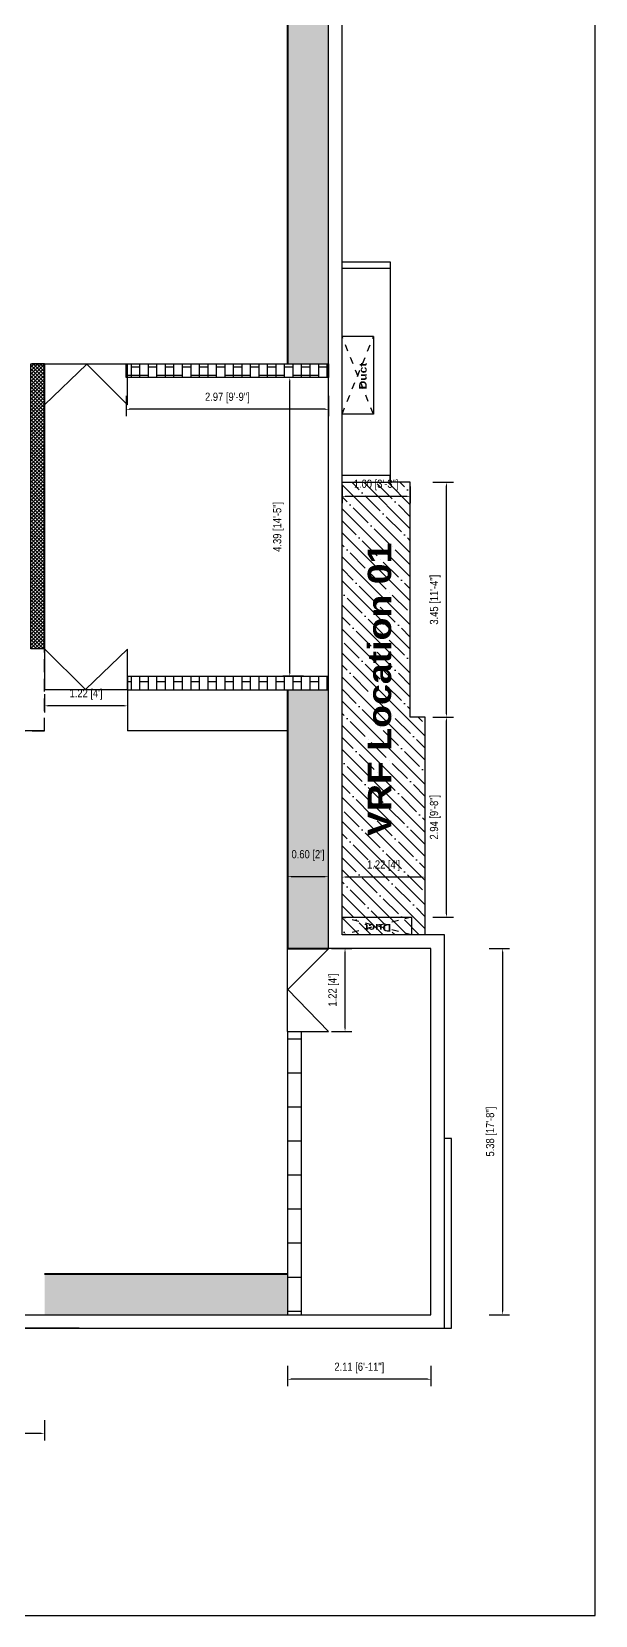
# Model space of a CAD drawing. Extents: x 3087.9 to 3165.6, y -1510.5 to -1469.
# Drawn here: x 3104.45 to 3112.73, y -1510.45 to -1487.19 of the extents above; entities that cross this region are included whole.
import ezdxf

# ---------------------------------------------------------------- set-up
doc = ezdxf.new("R2010")
doc.units = 0
doc.header["$LTSCALE"] = 0.25
doc.header["$MEASUREMENT"] = 0
doc.linetypes.add('HIDDEN', pattern=[0.375, 0.25, -0.125])
doc.layers.get('DEFPOINTS').update_dxf_attribs({"linetype": 'CONTINUOUS'})
for name, color, linetype in [('Column', 6, 'CONTINUOUS'), ('furniture', 32, 'CONTINUOUS'), ('hat-roof', 251, 'CONTINUOUS'), ('Joinery', 132, 'CONTINUOUS'), ('Joynery Text', 3, 'CONTINUOUS'), ('TITLE', 157, 'CONTINUOUS'), ('TOILET DUCT', 40, 'CONTINUOUS'), ('Wall', 1, 'CONTINUOUS')]:
    doc.layers.add(name, color=color, linetype=linetype)
doc.layers.add('Misc-2', color=175, linetype='CONTINUOUS', lineweight=9)
doc.layers.add('Text-Room', color=7, linetype='CONTINUOUS', lineweight=25)
doc.styles.add('AR BLK', font='ariblk.ttf')
doc.styles.add('ar narrow', font='')
doc.styles.get('ar narrow').set_extended_font_data('Arial Narrow')
doc.dimstyles.new('DIM-BREAKUPS', dxfattribs={"dimtxt": 0.12, "dimasz": 0.05, "dimexe": 0.1, "dimexo": 0.0625, "dimgap": 0.09, "dimtad": 1, "dimzin": 0, "dimdsep": 46, "dimtxsty": 'ar narrow', "dimcen": 0.09, "dimclrd": 8, "dimclre": 8, "dimclrt": 7, "dimaunit": 1, "dimadec": 3, "dimazin": 0, "dimtfac": 1, "dimtofl": 0, "dimtmove": 2, "dimatfit": 3, "dimfxl": 1, "dimtolj": 1, "dimtzin": 0, "dimarcsym": 0})
pattern_1 = [(90, (1620.66196, -4439.23957), (-0.125, 8e-18), []), (180, (1620.66196, -4439.23957), (-3e-17, -0.25), [0.125, -0.125]), (180, (1620.66196, -4439.11457), (-3e-17, -0.25), [-0.125, 0.125])]
pattern_2 = [(90, (1620.66196, -4439.23957), (-0.25, 2e-17), []), (180, (1620.66196, -4439.23957), (-6e-17, -0.5), [0.25, -0.25]), (180, (1620.66196, -4438.98957), (-6e-17, -0.5), [-0.25, 0.25])]

# ---------------------------------------------------------------- blocks, each defined once
blk = doc.blocks.new('*D145')
at = {"layer": 'DEFPOINTS', "color": 0, "linetype": 'ByBlock', "transparency": 16777216}
for p in [(3108.806, -1499.602), (3108.206, -1500.658), (3108.806, -1500.658)]:
    blk.add_point(p, dxfattribs=at)
at = {"layer": 'Wall', "color": 8, "linetype": 'Continuous', "lineweight": -2, "transparency": 16777216}
for p, q in [((3108.206, -1499.802), (3108.206, -1499.502)), ((3108.806, -1499.802), (3108.806, -1499.502)), ((3108.256, -1499.602), (3108.756, -1499.602))]:
    blk.add_line(p, q, dxfattribs=at)
at = {"layer": 'Wall', "color": 8, "linetype": 'ByBlock', "transparency": 16777216}
for points in [[(3108.256, -1499.594), (3108.256, -1499.61), (3108.206, -1499.602)], [(3108.756, -1499.594), (3108.756, -1499.61), (3108.806, -1499.602)]]:
    blk.add_solid(points, dxfattribs=at)
at = {"layer": 'Wall', "color": 7, "linetype": 'ByBlock', "transparency": 16777216, "insert": (3108.506, -1499.29), "char_height": 0.12, "attachment_point": 5, "style": 'ar narrow'}
blk.add_mtext("\\A1;0.60 [2']", dxfattribs=at)
blk = doc.blocks.new('*D149')
at = {"layer": 'DEFPOINTS', "color": 0, "linetype": 'ByBlock', "transparency": 16777216}
for p in [(3108.238, -1492.268), (3108.806, -1492.268), (3108.806, -1496.658)]:
    blk.add_point(p, dxfattribs=at)
at = {"layer": 'Wall', "color": 8, "linetype": 'Continuous', "lineweight": -2, "transparency": 16777216}
for p, q in [((3108.438, -1492.268), (3108.138, -1492.268)), ((3108.238, -1496.608), (3108.238, -1492.318)), ((3108.438, -1496.658), (3108.138, -1496.658))]:
    blk.add_line(p, q, dxfattribs=at)
at = {"layer": 'Wall', "color": 8, "linetype": 'ByBlock', "transparency": 16777216}
for points in [[(3108.229, -1492.318), (3108.246, -1492.318), (3108.238, -1492.268)], [(3108.229, -1496.608), (3108.246, -1496.608), (3108.238, -1496.658)]]:
    blk.add_solid(points, dxfattribs=at)
at = {"layer": 'Wall', "color": 7, "linetype": 'ByBlock', "transparency": 16777216, "insert": (3108.071, -1494.463), "char_height": 0.12, "attachment_point": 5, "rotation": 90, "style": 'ar narrow'}
blk.add_mtext('\\A1;4.39 [14\'-5"]', dxfattribs=at)
blk = doc.blocks.new('*D150')
at = {"layer": 'DEFPOINTS', "color": 0, "linetype": 'ByBlock', "transparency": 16777216}
for p in [(3105.836, -1492.268), (3108.806, -1492.268), (3105.836, -1492.736)]:
    blk.add_point(p, dxfattribs=at)
at = {"layer": 'Wall', "color": 8, "linetype": 'Continuous', "lineweight": -2, "transparency": 16777216}
for p, q in [((3105.836, -1492.536), (3105.836, -1492.836)), ((3108.806, -1492.536), (3108.806, -1492.836)), ((3108.756, -1492.736), (3105.886, -1492.736))]:
    blk.add_line(p, q, dxfattribs=at)
at = {"layer": 'Wall', "color": 8, "linetype": 'ByBlock', "transparency": 16777216}
for points in [[(3105.886, -1492.727), (3105.886, -1492.744), (3105.836, -1492.736)], [(3108.756, -1492.727), (3108.756, -1492.744), (3108.806, -1492.736)]]:
    blk.add_solid(points, dxfattribs=at)
at = {"layer": 'Wall', "color": 7, "linetype": 'ByBlock', "transparency": 16777216, "insert": (3107.321, -1492.569), "char_height": 0.12, "attachment_point": 5, "style": 'ar narrow'}
blk.add_mtext('\\A1;2.97 [9\'-9"]', dxfattribs=at)
blk = doc.blocks.new('*D155')
at = {"layer": 'DEFPOINTS', "color": 0, "linetype": 'ByBlock', "transparency": 16777216}
for p in [(3096.056, -1505.988), (3104.636, -1506.036), (3096.056, -1507.785)]:
    blk.add_point(p, dxfattribs=at)
at = {"layer": 'Wall', "color": 8, "linetype": 'Continuous', "lineweight": -2, "transparency": 16777216}
for p, q in [((3096.056, -1507.585), (3096.056, -1507.885)), ((3104.636, -1507.585), (3104.636, -1507.885)), ((3104.586, -1507.785), (3096.106, -1507.785))]:
    blk.add_line(p, q, dxfattribs=at)
at = {"layer": 'Wall', "color": 8, "linetype": 'ByBlock', "transparency": 16777216}
for points in [[(3096.106, -1507.777), (3096.106, -1507.793), (3096.056, -1507.785)], [(3104.586, -1507.777), (3104.586, -1507.793), (3104.636, -1507.785)]]:
    blk.add_solid(points, dxfattribs=at)
at = {"layer": 'Wall', "color": 7, "linetype": 'ByBlock', "transparency": 16777216, "insert": (3100.346, -1507.618), "char_height": 0.12, "attachment_point": 5, "style": 'ar narrow'}
blk.add_mtext('\\A1;8.58 [28\'-2"]', dxfattribs=at)
blk = doc.blocks.new('*D157')
at = {"layer": 'DEFPOINTS', "color": 0, "linetype": 'ByBlock', "transparency": 16777216}
for p in [(3108.206, -1506.038), (3110.311, -1506.038), (3108.206, -1506.987)]:
    blk.add_point(p, dxfattribs=at)
at = {"layer": 'Wall', "color": 8, "linetype": 'Continuous', "lineweight": -2, "transparency": 16777216}
for p, q in [((3108.206, -1506.787), (3108.206, -1507.087)), ((3110.261, -1506.987), (3108.256, -1506.987)), ((3110.311, -1506.787), (3110.311, -1507.087))]:
    blk.add_line(p, q, dxfattribs=at)
at = {"layer": 'Wall', "color": 8, "linetype": 'ByBlock', "transparency": 16777216}
for points in [[(3108.256, -1506.978), (3108.256, -1506.995), (3108.206, -1506.987)], [(3110.261, -1506.978), (3110.261, -1506.995), (3110.311, -1506.987)]]:
    blk.add_solid(points, dxfattribs=at)
at = {"layer": 'Wall', "color": 7, "linetype": 'ByBlock', "transparency": 16777216, "insert": (3109.259, -1506.82), "char_height": 0.12, "attachment_point": 5, "style": 'ar narrow'}
blk.add_mtext('\\A1;2.11 [6\'-11"]', dxfattribs=at)
blk = doc.blocks.new('*D158')
at = {"layer": 'DEFPOINTS', "color": 0, "linetype": 'ByBlock', "transparency": 16777216}
for p in [(3110.311, -1500.658), (3110.311, -1506.038), (3111.364, -1506.038)]:
    blk.add_point(p, dxfattribs=at)
at = {"layer": 'Wall', "color": 8, "linetype": 'Continuous', "lineweight": -2, "transparency": 16777216}
for p, q in [((3111.164, -1500.658), (3111.464, -1500.658)), ((3111.364, -1500.708), (3111.364, -1505.988)), ((3111.164, -1506.038), (3111.464, -1506.038))]:
    blk.add_line(p, q, dxfattribs=at)
at = {"layer": 'Wall', "color": 8, "linetype": 'ByBlock', "transparency": 16777216}
for points in [[(3111.355, -1500.708), (3111.372, -1500.708), (3111.364, -1500.658)], [(3111.355, -1505.988), (3111.372, -1505.988), (3111.364, -1506.038)]]:
    blk.add_solid(points, dxfattribs=at)
at = {"layer": 'Wall', "color": 7, "linetype": 'ByBlock', "transparency": 16777216, "insert": (3111.197, -1503.348), "char_height": 0.12, "attachment_point": 5, "rotation": 90, "style": 'ar narrow'}
blk.add_mtext('\\A1;5.38 [17\'-8"]', dxfattribs=at)
blk = doc.blocks.new('*D159')
at = {"layer": 'DEFPOINTS', "color": 0, "linetype": 'ByBlock', "transparency": 16777216}
for p in [(3104.636, -1496.858), (3105.856, -1496.858), (3104.636, -1497.092)]:
    blk.add_point(p, dxfattribs=at)
at = {"layer": 'Wall', "color": 8, "linetype": 'Continuous', "lineweight": -2, "transparency": 16777216}
for p, q in [((3104.636, -1496.92), (3104.636, -1497.192)), ((3105.856, -1496.92), (3105.856, -1497.192)), ((3105.806, -1497.092), (3104.686, -1497.092))]:
    blk.add_line(p, q, dxfattribs=at)
at = {"layer": 'Wall', "color": 8, "linetype": 'ByBlock', "transparency": 16777216}
for points in [[(3104.686, -1497.084), (3104.686, -1497.101), (3104.636, -1497.092)], [(3105.806, -1497.084), (3105.806, -1497.101), (3105.856, -1497.092)]]:
    blk.add_solid(points, dxfattribs=at)
at = {"layer": 'Wall', "color": 7, "linetype": 'ByBlock', "transparency": 16777216, "insert": (3105.246, -1496.925), "char_height": 0.12, "attachment_point": 5, "style": 'ar narrow'}
blk.add_mtext("\\A1;1.22 [4']", dxfattribs=at)
blk = doc.blocks.new('*D160')
at = {"layer": 'DEFPOINTS', "color": 0, "linetype": 'ByBlock', "transparency": 16777216}
for p in [(3108.206, -1500.658), (3109.049, -1500.658), (3108.206, -1501.878)]:
    blk.add_point(p, dxfattribs=at)
at = {"layer": 'Wall', "color": 8, "linetype": 'Continuous', "lineweight": -2, "transparency": 16777216}
for p, q in [((3108.849, -1500.658), (3109.149, -1500.658)), ((3109.049, -1501.828), (3109.049, -1500.708)), ((3108.849, -1501.878), (3109.149, -1501.878))]:
    blk.add_line(p, q, dxfattribs=at)
at = {"layer": 'Wall', "color": 8, "linetype": 'ByBlock', "transparency": 16777216}
for points in [[(3109.041, -1500.708), (3109.058, -1500.708), (3109.049, -1500.658)], [(3109.041, -1501.828), (3109.058, -1501.828), (3109.049, -1501.878)]]:
    blk.add_solid(points, dxfattribs=at)
at = {"layer": 'Wall', "color": 7, "linetype": 'ByBlock', "transparency": 16777216, "insert": (3108.882, -1501.268), "char_height": 0.12, "attachment_point": 5, "rotation": 90, "style": 'ar narrow'}
blk.add_mtext("\\A1;1.22 [4']", dxfattribs=at)
blk = doc.blocks.new('*D162')
at = {"layer": 'DEFPOINTS', "color": 0, "linetype": 'ByBlock', "transparency": 16777216}
for p in [(3109.006, -1499.608), (3109.006, -1500.458), (3110.226, -1500.458)]:
    blk.add_point(p, dxfattribs=at)
at = {"layer": 'Wall', "color": 8, "linetype": 'Continuous', "lineweight": -2, "transparency": 16777216}
for p, q in [((3109.006, -1499.808), (3109.006, -1499.508)), ((3110.226, -1499.808), (3110.226, -1499.508)), ((3110.176, -1499.608), (3109.056, -1499.608))]:
    blk.add_line(p, q, dxfattribs=at)
at = {"layer": 'Wall', "color": 8, "linetype": 'ByBlock', "transparency": 16777216}
for points in [[(3109.056, -1499.6), (3109.056, -1499.616), (3109.006, -1499.608)], [(3110.176, -1499.6), (3110.176, -1499.616), (3110.226, -1499.608)]]:
    blk.add_solid(points, dxfattribs=at)
at = {"layer": 'Wall', "color": 7, "linetype": 'ByBlock', "transparency": 16777216, "insert": (3109.616, -1499.441), "char_height": 0.12, "attachment_point": 5, "style": 'ar narrow'}
blk.add_mtext("\\A1;1.22 [4']", dxfattribs=at)
blk = doc.blocks.new('*D163')
at = {"layer": 'DEFPOINTS', "color": 0, "linetype": 'ByBlock', "transparency": 16777216}
for p in [(3110.006, -1497.258), (3110.54, -1497.258), (3110.026, -1500.198)]:
    blk.add_point(p, dxfattribs=at)
at = {"layer": 'Wall', "color": 8, "linetype": 'Continuous', "lineweight": -2, "transparency": 16777216}
for p, q in [((3110.34, -1497.258), (3110.64, -1497.258)), ((3110.54, -1500.148), (3110.54, -1497.308)), ((3110.34, -1500.198), (3110.64, -1500.198))]:
    blk.add_line(p, q, dxfattribs=at)
at = {"layer": 'Wall', "color": 8, "linetype": 'ByBlock', "transparency": 16777216}
for points in [[(3110.532, -1497.308), (3110.549, -1497.308), (3110.54, -1497.258)], [(3110.532, -1500.148), (3110.549, -1500.148), (3110.54, -1500.198)]]:
    blk.add_solid(points, dxfattribs=at)
at = {"layer": 'Wall', "color": 7, "linetype": 'ByBlock', "transparency": 16777216, "insert": (3110.374, -1498.728), "char_height": 0.12, "attachment_point": 5, "rotation": 90, "style": 'ar narrow'}
blk.add_mtext('\\A1;2.94 [9\'-8"]', dxfattribs=at)
blk = doc.blocks.new('*D164')
at = {"layer": 'DEFPOINTS', "color": 0, "linetype": 'ByBlock', "transparency": 16777216}
for p in [(3110.006, -1493.808), (3110.54, -1493.808), (3110.006, -1497.258)]:
    blk.add_point(p, dxfattribs=at)
at = {"layer": 'Wall', "color": 8, "linetype": 'Continuous', "lineweight": -2, "transparency": 16777216}
for p, q in [((3110.34, -1493.808), (3110.64, -1493.808)), ((3110.54, -1497.208), (3110.54, -1493.858)), ((3110.34, -1497.258), (3110.64, -1497.258))]:
    blk.add_line(p, q, dxfattribs=at)
at = {"layer": 'Wall', "color": 8, "linetype": 'ByBlock', "transparency": 16777216}
for points in [[(3110.532, -1493.858), (3110.549, -1493.858), (3110.54, -1493.808)], [(3110.532, -1497.208), (3110.549, -1497.208), (3110.54, -1497.258)]]:
    blk.add_solid(points, dxfattribs=at)
at = {"layer": 'Wall', "color": 7, "linetype": 'ByBlock', "transparency": 16777216, "insert": (3110.374, -1495.533), "char_height": 0.12, "attachment_point": 5, "rotation": 90, "style": 'ar narrow'}
blk.add_mtext('\\A1;3.45 [11\'-4"]', dxfattribs=at)
blk = doc.blocks.new('*D165')
at = {"layer": 'DEFPOINTS', "color": 0, "linetype": 'ByBlock', "transparency": 16777216}
for p in [(3109.006, -1493.808), (3110.006, -1493.808), (3110.006, -1494.014)]:
    blk.add_point(p, dxfattribs=at)
at = {"layer": 'Wall', "color": 8, "linetype": 'Continuous', "lineweight": -2, "transparency": 16777216}
for p, q in [((3109.006, -1493.87), (3109.006, -1494.114)), ((3110.006, -1493.87), (3110.006, -1494.114)), ((3109.056, -1494.014), (3109.956, -1494.014))]:
    blk.add_line(p, q, dxfattribs=at)
at = {"layer": 'Wall', "color": 8, "linetype": 'ByBlock', "transparency": 16777216}
for points in [[(3109.056, -1494.006), (3109.056, -1494.023), (3109.006, -1494.014)], [(3109.956, -1494.006), (3109.956, -1494.023), (3110.006, -1494.014)]]:
    blk.add_solid(points, dxfattribs=at)
at = {"layer": 'Wall', "color": 7, "linetype": 'ByBlock', "transparency": 16777216, "insert": (3109.506, -1493.847), "char_height": 0.12, "attachment_point": 5, "style": 'ar narrow'}
blk.add_mtext('\\A1;1.00 [3\'-3"]', dxfattribs=at)

msp = doc.modelspace()

# ---------------------------------------------------------------- hatches: boundary and pattern name
at = {"layer": 'hat-roof', "linetype": 'ByBlock'}
h = msp.add_hatch(dxfattribs=at)
h.set_pattern_fill('ANSI37', color=218, scale=0.3, angle=90, style=0)
h.set_pattern_definition([(135, (1795.408483, -4413.876494), (-0.0265165043, -0.0265165043), []), (225, (1795.408483, -4413.876494), (0.0265165043, -0.0265165043), [])])
h.paths.add_polyline_path([(3101.936, -1494.848), (3101.936, -1497.458), (3101.736, -1497.458), (3101.736, -1494.848)])
h.paths.add_polyline_path([(3097.056, -1493.858), (3097.056, -1497.258), (3099.566, -1497.258), (3099.566, -1494.848), (3099.766, -1494.848), (3099.766, -1497.458), (3094.446, -1497.458), (3094.446, -1493.858), (3094.646, -1493.858), (3094.646, -1497.258), (3096.856, -1497.258), (3096.856, -1493.858)])
h.paths.add_polyline_path([(3091.946, -1493.858), (3091.946, -1497.458), (3091.746, -1497.458), (3091.746, -1493.858)])
h.paths.add_polyline_path([(3093.246, -1492.068), (3093.246, -1492.268), (3091.746, -1492.268), (3091.746, -1492.068)])
h.paths.add_polyline_path([(3104.636, -1496.253), (3104.436, -1496.253), (3104.436, -1492.068), (3104.636, -1492.068)])
at = {"layer": 'Wall', "linetype": 'ByBlock'}
h = msp.add_hatch(color=96, dxfattribs=at)
h.dxf.hatch_style = 1
h.paths.add_polyline_path([(3108.206, -1487.008), (3107.846, -1487.008), (3107.846, -1478.588), (3091.936, -1478.588), (3091.936, -1492.068), (3091.746, -1492.068), (3091.336, -1492.068), (3091.336, -1477.678), (3093.776, -1477.678), (3093.776, -1477.988), (3098.586, -1477.988), (3100.566, -1477.988), (3108.446, -1477.988), (3108.446, -1480.628), (3108.446, -1483.258), (3108.446, -1487.008), (3108.806, -1487.008), (3108.806, -1492.068), (3108.206, -1492.068)])
h.paths.add_polyline_path([(3107.875, -1479.346), (3108.42, -1479.346), (3108.42, -1479.596), (3107.875, -1479.596)], flags=24)
h = msp.add_hatch(dxfattribs=at)
h.set_pattern_fill('BRICK', scale=0.5, angle=90)
h.set_pattern_definition(pattern_1)
h.paths.add_polyline_path([(3105.836, -1492.268), (3105.836, -1492.068), (3108.806, -1492.068), (3108.806, -1492.268)])
h = msp.add_hatch(dxfattribs=at)
h.set_pattern_fill('BRICK', color=256, angle=90)
h.set_pattern_definition(pattern_2)
h.paths.add_polyline_path([(3108.806, -1492.068), (3108.806, -1492.268), (3105.856, -1492.268), (3105.856, -1492.068)])
h = msp.add_hatch(dxfattribs=at)
h.set_pattern_fill('ANSI35', color=2, angle=90)
h.set_pattern_definition([(135, (1579.12242, -4439.23957), (-0.176776695, -0.176776695), []), (135, (1579.12242, -4439.0628), (-0.176776695, -0.176776695), [0.3125, -0.0625, 0, -0.0625])])
h.paths.add_polyline_path([(3109.006, -1500.458), (3110.226, -1500.458), (3110.226, -1497.258), (3110.006, -1497.258), (3110.006, -1493.808), (3109.71, -1493.808), (3109.006, -1493.808)])
h = msp.add_hatch(dxfattribs=at)
h.set_pattern_fill('BRICK', scale=0.5, angle=90)
h.set_pattern_definition(pattern_1)
h.paths.add_polyline_path([(3108.806, -1496.658), (3108.806, -1496.858), (3105.856, -1496.858), (3105.856, -1496.658)])
h = msp.add_hatch(color=96, dxfattribs=at)
h.dxf.hatch_style = 1
h.paths.add_polyline_path([(3108.806, -1500.658), (3108.206, -1500.658), (3108.206, -1496.858), (3108.806, -1496.858)])
h.paths.add_polyline_path([(3108.235, -1499.028), (3108.78, -1499.028), (3108.78, -1499.277), (3108.235, -1499.277)], flags=24)
h = msp.add_hatch(dxfattribs=at)
h.set_pattern_fill('BRICK', angle=90)
h.set_pattern_definition(pattern_2)
h.paths.add_polyline_path([(3108.406, -1506.038), (3108.206, -1506.038), (3108.206, -1501.878), (3108.406, -1501.878)])
h = msp.add_hatch(color=96, dxfattribs=at)
h.dxf.hatch_style = 1
h.paths.add_polyline_path([(3105.346, -1506.038), (3104.638, -1506.038), (3104.636, -1506.036), (3104.636, -1505.436), (3108.206, -1505.436), (3108.206, -1506.038)])

# ---------------------------------------------------------------- linework, layer by layer
at = {"layer": 'Column'}
msp.add_lwpolyline([(3104.636, -1492.068), (3104.636, -1496.253), (3104.436, -1496.253), (3104.436, -1492.068)], close=True, dxfattribs=at)
at = {"layer": 'furniture', "linetype": 'Continuous'}
for p, q in [((3109.006, -1500.458), (3109.006, -1486.808)), ((3109.006, -1490.568), (3109.71, -1490.568)), ((3109.71, -1490.668), (3109.006, -1490.668)), ((3109.71, -1490.568), (3109.71, -1490.668)), ((3109.71, -1493.708), (3109.006, -1493.708)), ((3109.71, -1493.808), (3109.71, -1493.708)), ((3109.006, -1493.808), (3109.71, -1493.808)), ((3110.511, -1500.458), (3109.006, -1500.458)), ((3110.511, -1503.548), (3110.511, -1500.458)), ((3110.511, -1506.238), (3110.511, -1503.548)), ((3110.511, -1503.548), (3110.511, -1503.548)), ((3103.116, -1506.238), (3105.146, -1506.238)), ((3105.146, -1506.238), (3105.146, -1506.238)), ((3105.146, -1506.238), (3110.511, -1506.238))]:
    msp.add_line(p, q, dxfattribs=at)
at = {"layer": 'furniture', "color": 34}
for p, q in [((3109.71, -1490.668), (3109.71, -1493.808)), ((3109.466, -1491.668), (3109.006, -1491.668)), ((3109.466, -1491.668), (3109.466, -1492.808)), ((3109.466, -1492.808), (3109.006, -1492.808))]:
    msp.add_line(p, q, dxfattribs=at)
at = {"layer": 'furniture', "linetype": 'Continuous'}
msp.add_lwpolyline([(3102.916, -1506.038), (3102.916, -1506.038), (3102.916, -1506.038), (3105.346, -1506.038), (3105.346, -1506.038), (3110.311, -1506.038), (3110.311, -1503.348), (3110.311, -1503.348), (3110.311, -1500.658), (3108.806, -1500.658), (3108.806, -1487.008)], dxfattribs=at)
at = {"layer": 'furniture', "color": 34}
msp.add_lwpolyline([(3109.006, -1500.198), (3110.026, -1500.198), (3110.026, -1500.458), (3109.006, -1500.458), (3109.006, -1500.198)], dxfattribs=at)
at = {"layer": 'Joinery', "color": 114, "linetype": 'ByBlock', "lineweight": 40, "true_color": 0x139b48}
for p, q in [((3108.206, -1496.858), (3108.206, -1500.658)), ((3108.206, -1500.658), (3108.806, -1500.658)), ((3104.636, -1505.436), (3108.206, -1505.436))]:
    msp.add_line(p, q, dxfattribs=at)
at = {"layer": 'Joynery Text', "linetype": 'ByBlock'}
msp.add_line((3108.806, -1492.068), (3108.806, -1487.368), dxfattribs=at)
at = {"layer": 'Misc-2', "color": 5, "linetype": 'HIDDEN', "lineweight": -2, "ltscale": 3}
msp.add_lwpolyline([(3099.566, -1494.848), (3099.566, -1497.458), (3104.636, -1497.458), (3104.636, -1492.068), (3101.736, -1492.068), (3101.736, -1494.848), (3099.566, -1494.848)], dxfattribs=at)
at = {"layer": 'TITLE'}
msp.add_line((3105.146, -1506.238), (3103.116, -1506.238), dxfattribs=at)
for points in [[(3110.226, -1500.458), (3110.226, -1497.258), (3110.006, -1497.258), (3110.006, -1493.808), (3109.71, -1493.808)], [(3110.511, -1506.238), (3110.611, -1506.238), (3110.611, -1503.448), (3110.511, -1503.448)]]:
    msp.add_lwpolyline(points, dxfattribs=at)
at = {"layer": 'TOILET DUCT', "color": 252, "linetype": 'HIDDEN', "lineweight": -2, "ltscale": 1.5}
for p, q in [((3109.006, -1492.808), (3109.466, -1491.668)), ((3109.466, -1492.808), (3109.006, -1491.668)), ((3110.026, -1500.458), (3109.006, -1500.198)), ((3110.026, -1500.198), (3109.006, -1500.458))]:
    msp.add_line(p, q, dxfattribs=at)
at = {"layer": 'Wall', "linetype": 'ByBlock'}
for p, q in [((3112.725, -1510.455), (3112.725, -1469)), ((3104.636, -1492.068), (3104.636, -1492.668)), ((3104.636, -1492.068), (3105.856, -1492.068)), ((3105.256, -1492.072), (3104.636, -1492.668)), ((3105.256, -1492.072), (3105.856, -1492.672)), ((3105.836, -1492.068), (3108.806, -1492.068)), ((3105.836, -1492.268), (3105.836, -1492.068)), ((3105.856, -1492.668), (3105.856, -1492.068)), ((3108.806, -1492.068), (3108.806, -1492.268)), ((3108.806, -1492.268), (3105.836, -1492.268)), ((3105.236, -1496.854), (3104.636, -1496.253)), ((3104.636, -1496.258), (3104.636, -1496.858)), ((3105.236, -1496.854), (3105.856, -1496.258)), ((3105.856, -1496.858), (3105.856, -1496.258)), ((3105.856, -1496.658), (3108.806, -1496.658)), ((3105.856, -1496.658), (3105.856, -1497.458)), ((3105.856, -1496.858), (3104.636, -1496.858)), ((3105.856, -1496.858), (3108.806, -1496.858)), ((3104.636, -1497.458), (3095.906, -1497.458)), ((3108.206, -1497.458), (3105.856, -1497.458)), ((3108.806, -1500.658), (3108.206, -1500.658)), ((3108.206, -1501.878), (3108.206, -1500.658)), ((3108.21, -1501.258), (3108.811, -1500.658)), ((3108.21, -1501.258), (3108.806, -1501.878)), ((3108.206, -1501.878), (3108.206, -1506.038)), ((3108.206, -1501.878), (3108.406, -1501.878)), ((3108.206, -1501.878), (3108.806, -1501.878)), ((3108.406, -1501.878), (3108.406, -1506.038)), ((3097.786, -1506.038), (3104.636, -1506.038)), ((3104.636, -1506.036), (3104.636, -1506.038)), ((3108.206, -1506.038), (3108.406, -1506.038)), ((3087.923, -1510.455), (3112.725, -1510.455))]:
    msp.add_line(p, q, dxfattribs=at)
at = {"layer": 'Wall', "color": 114, "linetype": 'ByBlock', "lineweight": 40, "true_color": 0x139b48}
msp.add_line((3108.206, -1487.008), (3108.206, -1492.068), dxfattribs=at)
at = {"layer": 'Wall'}
msp.add_line((3104.636, -1497.458), (3101.936, -1497.458), dxfattribs=at)

# ---------------------------------------------------------------- texts
at = {"layer": 'Text-Room', "color": 4, "style": 'AR BLK'}
msp.add_text('VRF Location 01', height=0.34415, rotation=90, dxfattribs=at).set_placement((3109.727, -1499.006))
at = {"layer": 'TOILET DUCT', "color": 0, "style": 'AR BLK'}
for rotation, p in [(90, (3109.366, -1492.442)), (180, (3109.726, -1500.298))]:
    msp.add_text('Duct', height=0.11, rotation=rotation, dxfattribs=at).set_placement(p)

# ---------------------------------------------------------------- dimensions: what is measured, and where the dimension line sits
at = {"layer": 'Wall', "linetype": 'ByBlock'}
for base, p1, p2, angle, picture, middle in [((3105.836, -1492.736), (3108.806, -1492.268), (3105.836, -1492.268), 0, '*D150', (3107.321, -1492.569)), ((3108.238, -1492.268), (3108.806, -1496.658), (3108.806, -1492.268), 90, '*D149', (3108.071, -1494.463)), ((3110.006, -1494.014), (3109.006, -1493.808), (3110.006, -1493.808), 0, '*D165', (3109.506, -1493.847)), ((3110.54, -1493.808), (3110.006, -1497.258), (3110.006, -1493.808), 90, '*D164', (3110.374, -1495.533)), ((3104.636, -1497.092), (3105.856, -1496.858), (3104.636, -1496.858), 0, '*D159', (3105.246, -1496.925)), ((3110.54, -1497.258), (3110.026, -1500.198), (3110.006, -1497.258), 90, '*D163', (3110.374, -1498.728)), ((3108.806, -1499.602), (3108.206, -1500.658), (3108.806, -1500.658), 0, '*D145', (3108.506, -1499.29)), ((3109.006, -1499.608), (3110.226, -1500.458), (3109.006, -1500.458), 0, '*D162', (3109.616, -1499.441)), ((3109.049, -1500.658), (3108.206, -1501.878), (3108.206, -1500.658), 90, '*D160', (3108.882, -1501.268)), ((3111.364, -1506.038), (3110.311, -1500.658), (3110.311, -1506.038), 90, '*D158', (3111.197, -1503.348)), ((3096.056, -1507.785), (3104.636, -1506.036), (3096.056, -1505.988), 0, '*D155', (3100.346, -1507.618)), ((3108.206335, -1506.986676), (3110.311339, -1506.037549), (3108.206335, -1506.037549), 0, '*D157', (3109.258837, -1506.819773))]:
    dim = msp.add_linear_dim(base=base, p1=p1, p2=p2, angle=angle, dimstyle='DIM-BREAKUPS', override={"dimfxl": 0.2, "dimfxlon": 1, "dimarcsym": 1}, dxfattribs=at)
    dim.commit()
    dim.dimension.update_dxf_attribs({"geometry": picture, "text_midpoint": middle})

doc.saveas('drawing.dxf')
